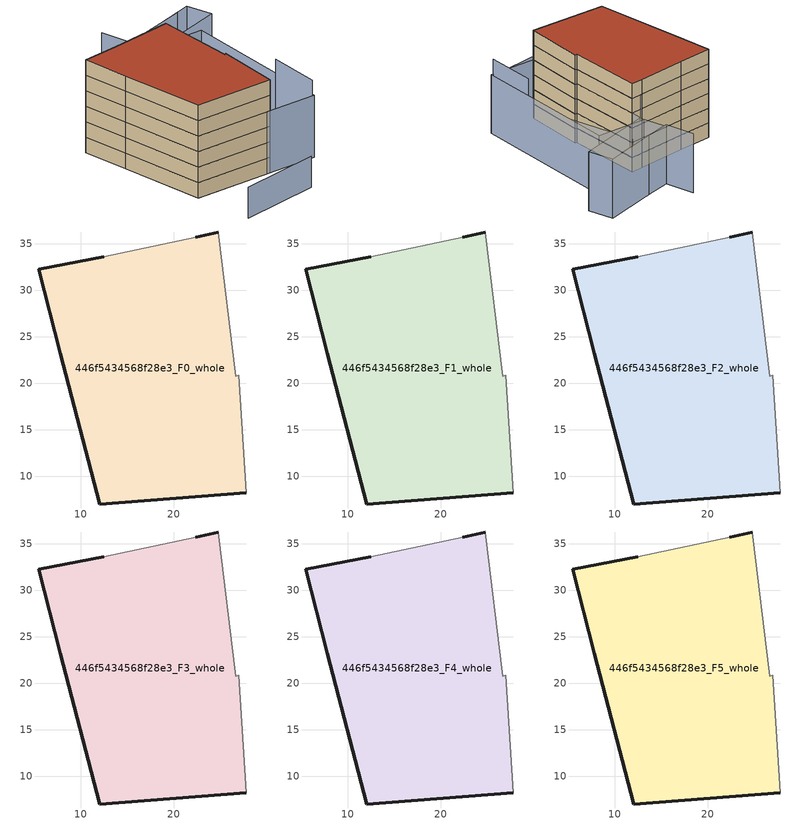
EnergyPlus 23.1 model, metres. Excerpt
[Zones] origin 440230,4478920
446f5434568f28e3_F0_whole
 floor ground (EU_floor_Construction): 27.81,8.23 27.01,20.87 26.65,20.76 24.77,36.28 22.34,35.74 12.47,33.6 5.45,32.26 7.8,23.25 12.03,7 z0
 wall outside (EU_wall_Construction): 22.34,35.74 24.77,36.28 / 27.81,8.23 12.03,7 7.8,23.25 5.45,32.26 12.47,33.6 z0:3
 wall adiabatic (EU_wall_Construction): 12.47,33.6 22.34,35.74 / 24.77,36.28 26.65,20.76 27.01,20.87 27.81,8.23 z0:3
446f5434568f28e3_F1_whole
 floor to 446f5434568f28e3_F0_whole (EU_floor_Construction): 27.81,8.23 27.01,20.87 26.65,20.76 24.77,36.28 22.34,35.74 12.47,33.6 5.45,32.26 7.8,23.25 12.02,7 z3
 wall outside (EU_wall_Construction): 22.34,35.74 24.77,36.28 / 27.81,8.23 12.03,7 7.8,23.25 5.45,32.26 12.47,33.6 z3:6
 wall adiabatic (EU_wall_Construction): 12.47,33.6 22.34,35.74 / 24.77,36.28 26.65,20.76 27.01,20.87 27.81,8.23 z3:6
446f5434568f28e3_F2_whole
 floor to 446f5434568f28e3_F1_whole (EU_floor_Construction): 27.81,8.23 27.01,20.87 26.65,20.76 24.77,36.28 22.34,35.74 12.47,33.6 5.45,32.26 7.8,23.25 12.02,7 z6
 wall outside (EU_wall_Construction): 22.34,35.74 24.77,36.28 / 27.81,8.23 12.03,7 7.8,23.25 5.45,32.26 12.47,33.6 z6:9
 wall adiabatic (EU_wall_Construction): 12.47,33.6 22.34,35.74 / 24.77,36.28 26.65,20.76 27.01,20.87 27.81,8.23 z6:9
446f5434568f28e3_F3_whole
 floor to 446f5434568f28e3_F2_whole (EU_floor_Construction): 27.81,8.23 27.01,20.87 26.65,20.76 24.77,36.28 22.34,35.74 12.47,33.6 5.45,32.26 7.8,23.25 12.02,7 z9
 wall outside (EU_wall_Construction): 22.34,35.74 24.77,36.28 / 27.81,8.23 12.03,7 7.8,23.25 5.45,32.26 12.47,33.6 z9:12
 wall adiabatic (EU_wall_Construction): 12.47,33.6 22.34,35.74 / 24.77,36.28 26.65,20.76 27.01,20.87 27.81,8.23 z9:12
446f5434568f28e3_F4_whole
 floor to 446f5434568f28e3_F3_whole (EU_floor_Construction): 27.81,8.23 27.01,20.87 26.65,20.76 24.77,36.28 22.34,35.74 12.47,33.6 5.45,32.26 7.8,23.25 12.02,7 z12
 wall outside (EU_wall_Construction): 22.34,35.74 24.77,36.28 / 27.81,8.23 12.03,7 7.8,23.25 5.45,32.26 12.47,33.6 z12:15
 wall adiabatic (EU_wall_Construction): 12.47,33.6 22.34,35.74 / 24.77,36.28 26.65,20.76 27.01,20.87 27.81,8.23 z12:15
446f5434568f28e3_F5_whole
 floor to 446f5434568f28e3_F4_whole (EU_floor_Construction): 27.81,8.23 27.01,20.87 26.65,20.76 24.77,36.28 22.34,35.74 12.47,33.6 5.45,32.26 7.8,23.25 12.02,7 z15
 wall outside (EU_wall_Construction): 22.34,35.74 24.77,36.28 / 27.81,8.23 12.03,7 7.8,23.25 5.45,32.26 12.47,33.6 z15:18
 wall adiabatic (EU_wall_Construction): 12.47,33.6 22.34,35.74 / 24.77,36.28 26.65,20.76 27.01,20.87 27.81,8.23 z15:18
 roof outside (EU_roof_Construction): 24.77,36.28 26.65,20.76 27.01,20.87 27.81,8.23 12.03,7 7.8,23.25 5.45,32.26 12.47,33.6 22.34,35.74 z18
shading: 15.09,-4.11 30.66,-0.26 z0:6; 37,8.99 36.19,19.15 / 22.64,35.82 12.58,33.2 z0:15; 35.15,48.35 22.19,43.5 / 22.19,43.5 20.05,49.21 / 37.5,9.03 27.13,8.16 / 27.13,8.16 24.49,39.64 / 24.49,39.64 34.87,40.51 / 34.87,40.51 37.5,9.03 / 22.78,43.6 37.94,49.68 / 37.94,49.68 39.9,44.78 / 39.9,44.78 24.74,38.71 / 24.74,38.71 22.78,43.6 z0:12; 32.84,25.43 27.18,40 z0:9
[Building]
EU S2 Campaign: North Axis=0; Terrain=City; Solar Distribution=FullExterior
[Site:Location]
Madrid: Latitude=40.5; Longitude=-3.5; Time Zone=1; Elevation=609
[SizingPeriod:WeatherFileDays]
AnnualSizingPeriod: Begin Month=1; Begin Day of Month=1; End Month=12; End Day of Month=31; Day of Week for Start Day=Monday; Use Weather File Daylight Saving Period=No; Use Weather File Rain and Snow Indicators=No
[MATERIAL]
EU_InternalMass_Material: Roughness=MediumRough; Thickness=0.1; Conductivity=1; Density=1800; Specific Heat=900; Thermal Absorptance=0.9; Solar Absorptance=0.7; Visible Absorptance=0.7
[MATERIAL:NOMASS] Roughness=MediumRough; Thermal Absorptance=0.9; Solar Absorptance=0.7; Visible Absorptance=0.7
Name | Thermal Resistance
EU_wall_NoMass | 0.609216
EU_roof_NoMass | 0.513268
EU_floor_NoMass | 0.568163
[CONSTRUCTION]
EU_wall_Construction: EU_wall_NoMass
EU_roof_Construction: EU_roof_NoMass
EU_floor_Construction: EU_floor_NoMass
EU_InternalMass_Construction: EU_InternalMass_Material
[ZONE] Type=1; Multiplier=1; Ceiling Height=autocalculate; Volume=1452.76; Floor Area=autocalculate; Part of Total Floor Area=Yes
446f5434568f28e3_F0_whole; 446f5434568f28e3_F1_whole; 446f5434568f28e3_F2_whole; 446f5434568f28e3_F3_whole; 446f5434568f28e3_F4_whole; 446f5434568f28e3_F5_whole
[INTERNALMASS] Construction=EU_InternalMass_Construction; Surface Area=456.778
Name | Zone or ZoneList
446f5434568f28e3_F0_whole_EU_InternalMass | 446f5434568f28e3_F0_whole
446f5434568f28e3_F1_whole_EU_InternalMass | 446f5434568f28e3_F1_whole
446f5434568f28e3_F2_whole_EU_InternalMass | 446f5434568f28e3_F2_whole
446f5434568f28e3_F3_whole_EU_InternalMass | 446f5434568f28e3_F3_whole
446f5434568f28e3_F4_whole_EU_InternalMass | 446f5434568f28e3_F4_whole
446f5434568f28e3_F5_whole_EU_InternalMass | 446f5434568f28e3_F5_whole
[OTHEREQUIPMENT] Fuel Type=Electricity; Design Level Calculation Method=Watts/Area; Power per Zone Floor Area=1; Fraction Latent=0; Fraction Radiant=0; Fraction Lost=0; Carbon Dioxide Generation Rate=0; EndUse Subcategory=EU_Step8_InternalGains
Name | Zone or ZoneList or Space or SpaceList | Schedule
EU_Step8_InternalGain_446f5434568f28e3_F0_whole_f000 | 446f5434568f28e3_F0_whole | EU_Step8_GainSchedule_446f5434568f28e3_F0_whole_f000
EU_Step8_InternalGain_446f5434568f28e3_F1_whole_f000 | 446f5434568f28e3_F1_whole | EU_Step8_GainSchedule_446f5434568f28e3_F1_whole_f000
EU_Step8_InternalGain_446f5434568f28e3_F2_whole_f000 | 446f5434568f28e3_F2_whole | EU_Step8_GainSchedule_446f5434568f28e3_F2_whole_f000
EU_Step8_InternalGain_446f5434568f28e3_F3_whole_f000 | 446f5434568f28e3_F3_whole | EU_Step8_GainSchedule_446f5434568f28e3_F3_whole_f000
EU_Step8_InternalGain_446f5434568f28e3_F4_whole_f000 | 446f5434568f28e3_F4_whole | EU_Step8_GainSchedule_446f5434568f28e3_F4_whole_f000
EU_Step8_InternalGain_446f5434568f28e3_F5_whole_f000 | 446f5434568f28e3_F5_whole | EU_Step8_GainSchedule_446f5434568f28e3_F5_whole_f000
[ZONEVENTILATION:DESIGNFLOWRATE] Schedule=EU_AlwaysOn; Design Flow Rate Calculation Method=AirChanges/Hour; Air Changes per Hour=0.752966; Ventilation Type=Natural; Fan Pressure Rise=0; Fan Total Efficiency=1; Constant Term Coefficient=1; Temperature Term Coefficient=0; Velocity Term Coefficient=0; Velocity Squared Term Coefficient=0; Minimum Indoor Temperature=-100; Maximum Indoor Temperature=100; Delta Temperature=-100; Minimum Outdoor Temperature=-100; Maximum Outdoor Temperature=100; Maximum Wind Speed=40
Name | Zone or ZoneList or Space or SpaceList
EU_ConstantAir_446f5434568f28e3_F0_whole | 446f5434568f28e3_F0_whole
EU_ConstantAir_446f5434568f28e3_F1_whole | 446f5434568f28e3_F1_whole
EU_ConstantAir_446f5434568f28e3_F2_whole | 446f5434568f28e3_F2_whole
EU_ConstantAir_446f5434568f28e3_F3_whole | 446f5434568f28e3_F3_whole
EU_ConstantAir_446f5434568f28e3_F4_whole | 446f5434568f28e3_F4_whole
EU_ConstantAir_446f5434568f28e3_F5_whole | 446f5434568f28e3_F5_whole
[HVACTEMPLATE:THERMOSTAT] Constant Heating Setpoint=20; Constant Cooling Setpoint=50
EU_HeatOnly_446f5434568f28e3_F0_whole; EU_HeatOnly_446f5434568f28e3_F1_whole; EU_HeatOnly_446f5434568f28e3_F2_whole; EU_HeatOnly_446f5434568f28e3_F3_whole; EU_HeatOnly_446f5434568f28e3_F4_whole; EU_HeatOnly_446f5434568f28e3_F5_whole
[HVACTEMPLATE:ZONE:IDEALLOADSAIRSYSTEM] System Availability Schedule=EU_AlwaysOn; Maximum Heating Supply Air Temperature=50; Minimum Cooling Supply Air Temperature=13; Maximum Heating Supply Air Humidity Ratio=0.0156; Minimum Cooling Supply Air Humidity Ratio=0.0077; Heating Limit=NoLimit; Cooling Limit=NoLimit; Heating Availability Schedule=EU_AlwaysOn; Cooling Availability Schedule=EU_CoolingOff; Dehumidification Control Type=ConstantSensibleHeatRatio; Cooling Sensible Heat Ratio=0.7; Dehumidification Setpoint=60; Humidification Control Type=None; Humidification Setpoint=30; Outdoor Air Method=None; Outdoor Air Flow Rate per Person=0.00944; Outdoor Air Flow Rate per Zone Floor Area=0; Outdoor Air Flow Rate per Zone=0; Demand Controlled Ventilation Type=None; Outdoor Air Economizer Type=NoEconomizer; Heat Recovery Type=None; Sensible Heat Recovery Effectiveness=0.7; Latent Heat Recovery Effectiveness=0.65
Name | Template Thermostat
446f5434568f28e3_F0_whole | EU_HeatOnly_446f5434568f28e3_F0_whole
446f5434568f28e3_F1_whole | EU_HeatOnly_446f5434568f28e3_F1_whole
446f5434568f28e3_F2_whole | EU_HeatOnly_446f5434568f28e3_F2_whole
446f5434568f28e3_F3_whole | EU_HeatOnly_446f5434568f28e3_F3_whole
446f5434568f28e3_F4_whole | EU_HeatOnly_446f5434568f28e3_F4_whole
446f5434568f28e3_F5_whole | EU_HeatOnly_446f5434568f28e3_F5_whole
[SIZING:ZONE] Zone Cooling Design Supply Air Temperature Input Method=SupplyAirTemperature; Zone Cooling Design Supply Air Temperature=13; Zone Heating Design Supply Air Temperature Input Method=SupplyAirTemperature; Zone Heating Design Supply Air Temperature=50; Zone Cooling Design Supply Air Humidity Ratio=0.008; Zone Heating Design Supply Air Humidity Ratio=0.008; Cooling Design Air Flow Method=DesignDay; Cooling Design Air Flow Rate=0; Cooling Minimum Air Flow per Zone Floor Area=0.000762; Cooling Minimum Air Flow=0; Cooling Minimum Air Flow Fraction=0.2; Heating Design Air Flow Method=DesignDay; Heating Design Air Flow Rate=0; Heating Maximum Air Flow per Zone Floor Area=0.002032; Heating Maximum Air Flow=0.141576; Heating Maximum Air Flow Fraction=0.3; Account for Dedicated Outdoor Air System=No; Dedicated Outdoor Air System Control Strategy=NeutralSupplyAir; Dedicated Outdoor Air Low Setpoint Temperature for Design=autosize; Dedicated Outdoor Air High Setpoint Temperature for Design=autosize; Zone Load Sizing Method=Sensible Load Only No Latent Load; Zone Latent Cooling Design Supply Air Humidity Ratio Input Method=HumidityRatioDifference; Zone Cooling Design Supply Air Humidity Ratio Difference=0.005; Zone Latent Heating Design Supply Air Humidity Ratio Input Method=HumidityRatioDifference; Zone Humidification Design Supply Air Humidity Ratio Difference=0.005
446f5434568f28e3_F0_whole; 446f5434568f28e3_F1_whole; 446f5434568f28e3_F2_whole; 446f5434568f28e3_F3_whole; 446f5434568f28e3_F4_whole; 446f5434568f28e3_F5_whole
[SCHEDULE:CONSTANT]
Name | Hourly Value
EU_AlwaysOn | 1
EU_CoolingOff | 0
[SCHEDULE:FILE] Column Number=1; Rows to Skip at Top=0; Number of Hours of Data=8760; Column Separator=Comma; Interpolate to Timestep=No; Minutes per Item=60; Adjust Schedule for Daylight Savings=Yes
Name | File
EU_Step8_GainSchedule_446f5434568f28e3_F0_whole_f000 | ../../schedules/446f5434568f28e3/446f5434568f28e3_F0_whole_f000_gain.csv
EU_Step8_GainSchedule_446f5434568f28e3_F1_whole_f000 | ../../schedules/446f5434568f28e3/446f5434568f28e3_F1_whole_f000_gain.csv
EU_Step8_GainSchedule_446f5434568f28e3_F2_whole_f000 | ../../schedules/446f5434568f28e3/446f5434568f28e3_F2_whole_f000_gain.csv
EU_Step8_GainSchedule_446f5434568f28e3_F3_whole_f000 | ../../schedules/446f5434568f28e3/446f5434568f28e3_F3_whole_f000_gain.csv
EU_Step8_GainSchedule_446f5434568f28e3_F4_whole_f000 | ../../schedules/446f5434568f28e3/446f5434568f28e3_F4_whole_f000_gain.csv
EU_Step8_GainSchedule_446f5434568f28e3_F5_whole_f000 | ../../schedules/446f5434568f28e3/446f5434568f28e3_F5_whole_f000_gain.csv
